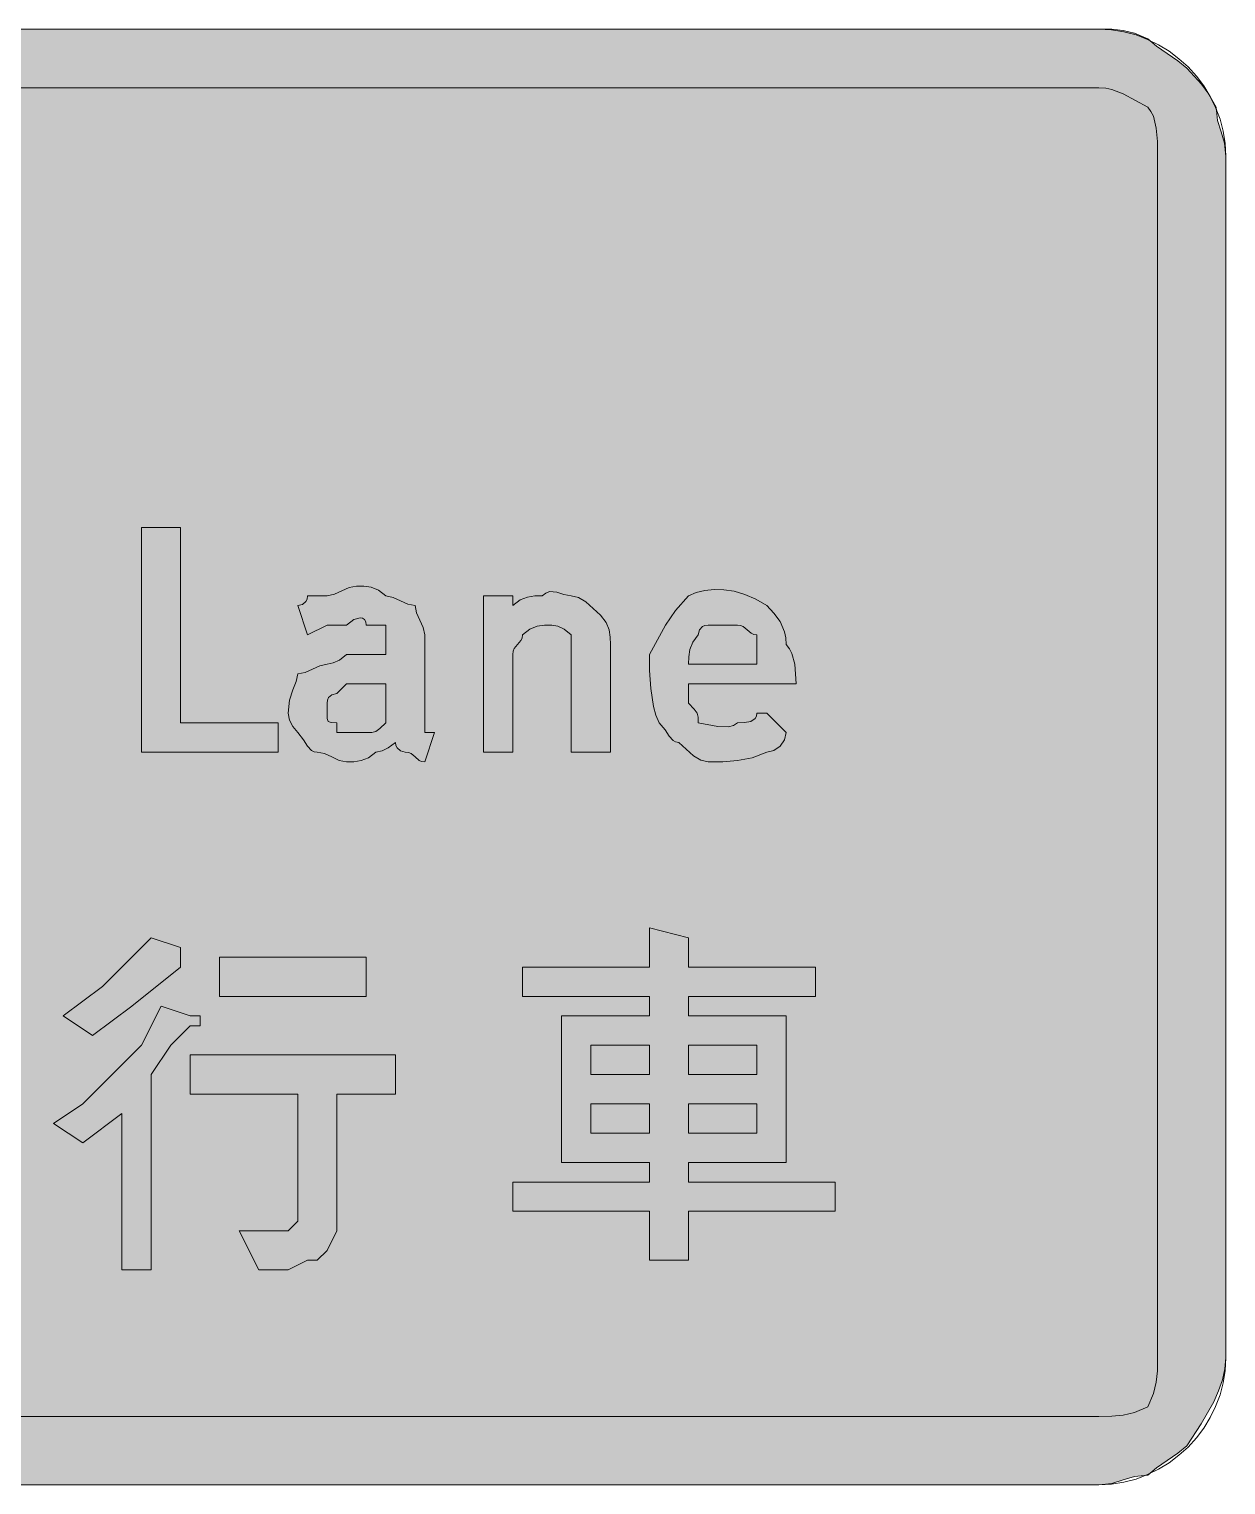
# Model space of a CAD drawing. Header units: metres. Extents: x 11 to 556, y 46 to 225.
# Drawn here: x 408.9 to 555.9, y 45.8 to 224.6 of the extents above; entities that cross this region are included whole.
import ezdxf

# ---------------------------------------------------------------- set-up
doc = ezdxf.new("R2010")
doc.units = ezdxf.units.M
for name, color, linetype, true_color in [('FILL_BLUE_0000FF', 7, 'Continuous', 0x0000ff), ('FILL_WHITE_FFFFFF', 7, 'Continuous', 0xffffff), ('STROKE_BLUE_0000FF', 7, 'Continuous', 0x0000ff)]:
    doc.layers.add(name, color=color, linetype=linetype, true_color=true_color)

msp = doc.modelspace()

# ---------------------------------------------------------------- hatches: boundary and pattern name
at = {"layer": 'FILL_BLUE_0000FF', "true_color": 0x0000ff}
h = msp.add_hatch(color=7, dxfattribs=at)
h.dxf.hatch_style = 1
h.paths.add_polyline_path([(540.27, 217.44), (541.12, 217.39), (541.88, 217.23), (543.27, 216.69), (546.27, 215.04), (546.67, 214.54), (546.96, 213.93), (547.32, 212.49), (547.45, 210.82), (547.47, 209.04), (547.47, 61.44), (547.45, 59.83), (547.32, 58.44), (546.96, 57.05), (546.27, 55.44), (544.66, 54.75), (543.27, 54.39), (541.88, 54.26), (540.27, 54.24), (25.47, 54.24), (23.07, 54.39), (21.76, 54.75), (21.17, 55.04), (20.67, 55.44), (19.02, 58.44), (18.48, 59.83), (18.32, 60.59), (18.27, 61.44), (18.27, 209.04), (18.48, 210.82), (19.02, 212.49), (19.79, 213.93), (20.67, 215.04), (21.76, 215.92), (23.07, 216.69), (24.38, 217.23), (25.47, 217.44), (540.27, 217.44)])
at = {"layer": 'FILL_WHITE_FFFFFF', "true_color": 0xffffff}
h = msp.add_hatch(color=7, dxfattribs=at)
h.dxf.hatch_style = 1
h.paths.add_polyline_path([(540.27, 224.64), (541.88, 224.62), (543.27, 224.49), (544.66, 224.13), (546.27, 223.44), (547.36, 222.54), (548.67, 221.64), (549.98, 220.74), (551.07, 219.84), (552.87, 217.89), (553.77, 216.63), (554.67, 215.04), (554.86, 213.43), (555.27, 212.04), (555.68, 210.65), (555.87, 209.04), (555.87, 61.44), (555.76, 60.09), (555.46, 58.74), (554.98, 57.39), (554.37, 56.04), (552.83, 53.34), (551.07, 50.64), (549.98, 49.74), (548.67, 48.84), (547.36, 47.94), (546.27, 47.04), (544.66, 46.85), (543.27, 46.44), (541.88, 46.03), (540.27, 45.84), (25.47, 45.84), (24.12, 45.9), (22.79, 46.08), (21.48, 46.41), (20.22, 46.89), (19.01, 47.54), (17.88, 48.37), (16.82, 49.4), (15.87, 50.64), (14.63, 51.99), (13.6, 53.34), (12.77, 54.69), (12.12, 56.04), (11.64, 57.39), (11.31, 58.74), (11.13, 60.09), (11.07, 61.44), (11.07, 209.04), (11.14, 210.6), (11.34, 212.12), (11.68, 213.6), (12.14, 215.02), (12.72, 216.38), (13.41, 217.67), (14.21, 218.87), (15.12, 219.99), (16.12, 221.01), (17.22, 221.92), (18.41, 222.71), (19.68, 223.38), (21.02, 223.92), (22.44, 224.31), (23.92, 224.56), (25.47, 224.64), (540.27, 224.64)])
h = msp.add_hatch(color=7, dxfattribs=at)
h.dxf.hatch_style = 1
h.paths.add_polyline_path([(422.67, 163.44), (427.47, 163.44), (427.47, 139.44), (439.47, 139.44), (439.47, 135.84), (422.67, 135.84), (422.67, 163.44)])
h = msp.add_hatch(color=7, dxfattribs=at)
h.dxf.hatch_style = 1
h.paths.add_polyline_path([(456.76, 134.83), (456.27, 135.24), (455.78, 135.65), (455.47, 135.79), (455.07, 135.84), (454.47, 135.99), (454.06, 136.35), (453.92, 136.64), (453.87, 137.04), (452.99, 136.35), (452.22, 135.99), (451.47, 135.84), (450.57, 135.15), (449.67, 134.79), (448.77, 134.66), (447.87, 134.64), (446.97, 134.83), (446.07, 135.24), (445.17, 135.65), (444.27, 135.84), (443.87, 135.89), (443.56, 136.05), (443.07, 136.59), (442.58, 137.36), (441.87, 138.24), (441.27, 138.99), (440.86, 139.76), (440.67, 140.64), (440.86, 142.23), (441.27, 143.49), (441.68, 144.52), (441.87, 145.44), (442.77, 145.63), (443.67, 146.04), (444.57, 146.45), (445.47, 146.64), (446.22, 146.79), (446.99, 147.15), (447.87, 147.84), (450.27, 147.84), (452.67, 147.84), (452.67, 149.04), (452.67, 150.24), (452.67, 151.44), (450.27, 151.44), (450.22, 151.83), (450.06, 152.11), (449.83, 152.28), (449.52, 152.34), (448.75, 152.11), (447.87, 151.44), (445.47, 151.44), (443.07, 150.24), (441.87, 153.84), (442.47, 153.99), (442.88, 154.35), (443.02, 154.64), (443.07, 155.04), (445.47, 155.04), (446.37, 155.23), (447.27, 155.64), (448.17, 156.05), (449.07, 156.24), (449.97, 156.22), (450.87, 156.09), (451.77, 155.73), (452.67, 155.04), (453.57, 154.85), (454.47, 154.44), (455.37, 154.03), (456.27, 153.84), (456.46, 152.94), (456.87, 152.04), (457.28, 151.14), (457.47, 150.24), (457.47, 146.64), (457.47, 139.44), (457.47, 138.24), (458.67, 138.24), (457.47, 134.64), (457.07, 134.69), (456.76, 134.83)])
h.paths.add_polyline_path([(450.98, 138.26), (451.47, 138.39), (451.96, 138.75), (452.67, 139.44), (452.67, 140.64), (452.67, 144.24), (450.27, 144.24), (447.87, 144.24), (446.67, 143.04), (446.07, 142.89), (445.66, 142.53), (445.52, 142.24), (445.47, 141.84), (445.47, 140.64), (445.49, 139.95), (445.62, 139.59), (445.98, 139.46), (446.67, 139.44), (446.67, 138.24), (447.87, 138.24), (450.27, 138.24), (450.98, 138.26)], flags=16)
h = msp.add_hatch(color=7, dxfattribs=at)
h.dxf.hatch_style = 1
h.paths.add_polyline_path([(490.47, 135.39), (488.67, 137.04), (488.27, 137.09), (487.96, 137.25), (487.47, 137.79), (486.98, 138.56), (486.27, 139.44), (485.87, 140.39), (485.58, 141.43), (485.22, 143.64), (485.09, 145.85), (485.07, 147.84), (487.02, 151.44), (488.28, 153.24), (489.87, 155.04), (490.82, 155.43), (491.88, 155.7), (493.01, 155.82), (494.22, 155.79), (495.48, 155.59), (496.79, 155.21), (498.12, 154.63), (499.47, 153.84), (500.35, 152.92), (501.12, 151.89), (501.66, 150.63), (501.82, 149.89), (501.87, 149.04), (502.27, 148.54), (502.56, 147.95), (502.92, 146.64), (503.07, 144.24), (489.87, 144.24), (489.87, 141.84), (490.56, 141.13), (490.92, 140.64), (491.05, 140.15), (491.07, 139.44), (493.47, 138.99), (494.78, 138.93), (495.37, 139.1), (495.87, 139.44), (496.75, 139.46), (497.52, 139.59), (498.06, 139.95), (498.22, 140.24), (498.27, 140.64), (499.47, 140.64), (501.87, 138.24), (501.66, 137.36), (501.12, 136.59), (500.35, 136.05), (499.47, 135.84), (497.67, 135.15), (495.87, 134.79), (494.07, 134.66), (492.27, 134.64), (491.37, 134.85), (490.47, 135.39)])
h.paths.add_polyline_path([(498.27, 150.24), (497.87, 150.29), (497.56, 150.43), (497.07, 150.84), (496.58, 151.25), (496.27, 151.39), (495.87, 151.44), (492.27, 151.44), (491.87, 151.39), (491.58, 151.25), (491.22, 150.84), (491.07, 150.24), (490.38, 149.34), (490.02, 148.44), (489.89, 147.54), (489.87, 146.64), (498.27, 146.64), (498.27, 150.24)], flags=16)
h = msp.add_hatch(color=7, dxfattribs=at)
h.dxf.hatch_style = 1
h.paths.add_polyline_path([(472.17, 151.42), (471.27, 151.29), (470.37, 150.93), (469.47, 150.24), (469.42, 149.84), (469.28, 149.53), (468.87, 149.04), (468.46, 148.55), (468.32, 148.24), (468.27, 147.84), (468.27, 135.84), (464.67, 135.84), (464.67, 155.04), (468.27, 155.04), (468.27, 153.84), (469.17, 154.53), (470.07, 154.89), (470.97, 155.02), (471.87, 155.04), (472.32, 155.38), (472.77, 155.55), (473.67, 155.49), (474.57, 155.21), (475.47, 155.04), (476.37, 154.83), (477.27, 154.29), (479.07, 152.64), (479.76, 151.74), (480.12, 150.84), (480.25, 149.94), (480.27, 149.04), (480.27, 135.84), (475.47, 135.84), (475.47, 147.84), (475.47, 150.24), (474.59, 150.93), (473.82, 151.29), (473.07, 151.44), (472.17, 151.42)])
h = msp.add_hatch(color=7, dxfattribs=at)
h.dxf.hatch_style = 1
h.paths.add_polyline_path([(421.47, 104.64), (416.67, 101.04), (413.07, 103.44), (417.87, 107.04), (423.87, 113.04), (427.47, 111.84), (427.47, 110.64), (427.47, 109.44), (421.47, 104.64)])
h = msp.add_hatch(color=7, dxfattribs=at)
h.dxf.hatch_style = 1
h.paths.add_polyline_path([(489.87, 109.44), (505.47, 109.44), (505.47, 105.84), (489.87, 105.84), (489.87, 103.44), (501.87, 103.44), (501.87, 85.44), (489.87, 85.44), (489.87, 83.04), (507.87, 83.04), (507.87, 79.44), (489.87, 79.44), (489.87, 73.44), (485.07, 73.44), (485.07, 79.44), (468.27, 79.44), (468.27, 83.04), (485.07, 83.04), (485.07, 85.44), (474.27, 85.44), (474.27, 103.44), (485.07, 103.44), (485.07, 105.84), (469.47, 105.84), (469.47, 109.44), (485.07, 109.44), (485.07, 114.24), (489.87, 113.04), (489.87, 111.84), (489.87, 109.44)])
h.paths.add_polyline_path([(485.07, 96.24), (485.07, 99.84), (477.87, 99.84), (477.87, 96.24), (485.07, 96.24)], flags=16)
h.paths.add_polyline_path([(477.87, 89.04), (485.07, 89.04), (485.07, 92.64), (477.87, 92.64), (477.87, 89.04)], flags=16)
h.paths.add_polyline_path([(489.87, 99.84), (489.87, 96.24), (498.27, 96.24), (498.27, 99.84), (489.87, 99.84)], flags=16)
h.paths.add_polyline_path([(498.27, 92.64), (489.87, 92.64), (489.87, 89.04), (498.27, 89.04), (498.27, 92.64)], flags=16)
h = msp.add_hatch(color=7, dxfattribs=at)
h.dxf.hatch_style = 1
h.paths.add_polyline_path([(450.27, 110.64), (450.27, 105.84), (432.27, 105.84), (432.27, 110.64), (450.27, 110.64)])
h = msp.add_hatch(color=7, dxfattribs=at)
h.dxf.hatch_style = 1
h.paths.add_polyline_path([(415.47, 92.64), (419.07, 96.24), (422.67, 99.84), (425.07, 104.64), (428.67, 103.44), (429.87, 103.44), (429.87, 102.24), (428.67, 102.24), (426.27, 99.84), (423.87, 96.24), (423.87, 72.24), (420.27, 72.24), (420.27, 91.44), (415.47, 87.84), (411.87, 90.24), (415.47, 92.64)])
h = msp.add_hatch(color=7, dxfattribs=at)
h.dxf.hatch_style = 1
h.paths.add_polyline_path([(428.67, 93.84), (428.67, 98.64), (453.87, 98.64), (453.87, 93.84), (446.67, 93.84), (446.67, 79.44), (446.67, 78.24), (446.67, 77.04), (445.47, 74.64), (444.27, 73.44), (443.07, 73.44), (440.67, 72.24), (439.47, 72.24), (437.07, 72.24), (434.67, 77.04), (439.47, 77.04), (440.67, 77.04), (441.87, 78.24), (441.87, 79.44), (441.87, 80.64), (441.87, 93.84), (428.67, 93.84)])

# ---------------------------------------------------------------- linework, layer by layer
at = {"layer": 'FILL_BLUE_0000FF', "lineweight": 0, "true_color": 0x0000ff}
msp.add_lwpolyline([(25.47, 217.44), (540.27, 217.44), (541.12, 217.39), (541.88, 217.23), (543.27, 216.69), (546.27, 215.04), (546.67, 214.54), (546.96, 213.93), (547.32, 212.49), (547.45, 210.82), (547.47, 209.04), (547.47, 61.44), (547.45, 59.83), (547.32, 58.44), (546.96, 57.05), (546.27, 55.44), (544.66, 54.75), (543.27, 54.39), (541.88, 54.26), (540.27, 54.24), (25.47, 54.24)], dxfattribs=at)
at = {"layer": 'FILL_WHITE_FFFFFF', "lineweight": 0, "true_color": 0xffffff}
msp.add_lwpolyline([(25.47, 224.64), (540.27, 224.64), (541.88, 224.62), (543.27, 224.49), (544.66, 224.13), (546.27, 223.44), (547.36, 222.54), (548.67, 221.64), (549.98, 220.74), (551.07, 219.84), (552.87, 217.89), (553.77, 216.63), (554.67, 215.04), (554.86, 213.43), (555.27, 212.04), (555.68, 210.65), (555.87, 209.04), (555.87, 61.44), (555.76, 60.09), (555.46, 58.74), (554.98, 57.39), (554.37, 56.04), (552.83, 53.34), (551.07, 50.64), (549.98, 49.74), (548.67, 48.84), (547.36, 47.94), (546.27, 47.04), (544.66, 46.85), (543.27, 46.44), (541.88, 46.03), (540.27, 45.84), (25.47, 45.84)], dxfattribs=at)
for points in [[(422.67, 163.44), (427.47, 163.44), (427.47, 139.44), (439.47, 139.44), (439.47, 135.84), (422.67, 135.84)], [(456.76, 134.83), (456.27, 135.24), (455.78, 135.65), (455.47, 135.79), (455.07, 135.84), (454.47, 135.99), (454.06, 136.35), (453.92, 136.64), (453.87, 137.04), (452.99, 136.35), (452.22, 135.99), (451.47, 135.84), (450.57, 135.15), (449.67, 134.79), (448.77, 134.66), (447.87, 134.64), (446.97, 134.83), (446.07, 135.24), (445.17, 135.65), (444.27, 135.84), (443.87, 135.89), (443.56, 136.05), (443.07, 136.59), (442.58, 137.36), (441.87, 138.24), (441.27, 138.99), (440.86, 139.76), (440.67, 140.64), (440.86, 142.23), (441.27, 143.49), (441.68, 144.52), (441.87, 145.44), (442.77, 145.63), (443.67, 146.04), (444.57, 146.45), (445.47, 146.64), (446.22, 146.79), (446.99, 147.15), (447.87, 147.84), (450.27, 147.84), (452.67, 147.84), (452.67, 149.04), (452.67, 150.24), (452.67, 151.44), (450.27, 151.44), (450.22, 151.83), (450.06, 152.11), (449.83, 152.28), (449.52, 152.34), (448.75, 152.11), (447.87, 151.44), (445.47, 151.44), (443.07, 150.24), (441.87, 153.84), (442.47, 153.99), (442.88, 154.35), (443.02, 154.64), (443.07, 155.04), (445.47, 155.04), (446.37, 155.23), (447.27, 155.64), (448.17, 156.05), (449.07, 156.24), (449.97, 156.22), (450.87, 156.09), (451.77, 155.73), (452.67, 155.04), (453.57, 154.85), (454.47, 154.44), (455.37, 154.03), (456.27, 153.84), (456.46, 152.94), (456.87, 152.04), (457.28, 151.14), (457.47, 150.24), (457.47, 146.64), (457.47, 139.44), (457.47, 138.24), (458.67, 138.24), (457.47, 134.64), (457.07, 134.69)], [(490.47, 135.39), (488.67, 137.04), (488.27, 137.09), (487.96, 137.25), (487.47, 137.79), (486.98, 138.56), (486.27, 139.44), (485.87, 140.39), (485.58, 141.43), (485.22, 143.64), (485.09, 145.85), (485.07, 147.84), (487.02, 151.44), (488.28, 153.24), (489.87, 155.04), (490.82, 155.43), (491.88, 155.7), (493.01, 155.82), (494.22, 155.79), (495.48, 155.59), (496.79, 155.21), (498.12, 154.63), (499.47, 153.84), (500.35, 152.92), (501.12, 151.89), (501.66, 150.63), (501.82, 149.89), (501.87, 149.04), (502.27, 148.54), (502.56, 147.95), (502.92, 146.64), (503.07, 144.24), (489.87, 144.24), (489.87, 141.84), (490.56, 141.13), (490.92, 140.64), (491.05, 140.15), (491.07, 139.44), (493.47, 138.99), (494.78, 138.93), (495.37, 139.1), (495.87, 139.44), (496.75, 139.46), (497.52, 139.59), (498.06, 139.95), (498.22, 140.24), (498.27, 140.64), (499.47, 140.64), (501.87, 138.24), (501.66, 137.36), (501.12, 136.59), (500.35, 136.05), (499.47, 135.84), (497.67, 135.15), (495.87, 134.79), (494.07, 134.66), (492.27, 134.64), (491.37, 134.85)], [(472.17, 151.42), (471.27, 151.29), (470.37, 150.93), (469.47, 150.24), (469.42, 149.84), (469.28, 149.53), (468.87, 149.04), (468.46, 148.55), (468.32, 148.24), (468.27, 147.84), (468.27, 135.84), (464.67, 135.84), (464.67, 155.04), (468.27, 155.04), (468.27, 153.84), (469.17, 154.53), (470.07, 154.89), (470.97, 155.02), (471.87, 155.04), (472.32, 155.38), (472.77, 155.55), (473.67, 155.49), (474.57, 155.21), (475.47, 155.04), (476.37, 154.83), (477.27, 154.29), (479.07, 152.64), (479.76, 151.74), (480.12, 150.84), (480.25, 149.94), (480.27, 149.04), (480.27, 135.84), (475.47, 135.84), (475.47, 147.84), (475.47, 150.24), (474.59, 150.93), (473.82, 151.29), (473.07, 151.44)], [(498.27, 150.24), (497.87, 150.29), (497.56, 150.43), (497.07, 150.84), (496.58, 151.25), (496.27, 151.39), (495.87, 151.44), (492.27, 151.44), (491.87, 151.39), (491.58, 151.25), (491.22, 150.84), (491.07, 150.24), (490.38, 149.34), (490.02, 148.44), (489.89, 147.54), (489.87, 146.64), (498.27, 146.64)], [(450.98, 138.26), (451.47, 138.39), (451.96, 138.75), (452.67, 139.44), (452.67, 140.64), (452.67, 144.24), (450.27, 144.24), (447.87, 144.24), (446.67, 143.04), (446.07, 142.89), (445.66, 142.53), (445.52, 142.24), (445.47, 141.84), (445.47, 140.64), (445.49, 139.95), (445.62, 139.59), (445.98, 139.46), (446.67, 139.44), (446.67, 138.24), (447.87, 138.24), (450.27, 138.24)], [(421.47, 104.64), (416.67, 101.04), (413.07, 103.44), (417.87, 107.04), (423.87, 113.04), (427.47, 111.84), (427.47, 110.64), (427.47, 109.44)], [(489.87, 109.44), (505.47, 109.44), (505.47, 105.84), (489.87, 105.84), (489.87, 103.44), (501.87, 103.44), (501.87, 85.44), (489.87, 85.44), (489.87, 83.04), (507.87, 83.04), (507.87, 79.44), (489.87, 79.44), (489.87, 73.44), (485.07, 73.44), (485.07, 79.44), (468.27, 79.44), (468.27, 83.04), (485.07, 83.04), (485.07, 85.44), (474.27, 85.44), (474.27, 103.44), (485.07, 103.44), (485.07, 105.84), (469.47, 105.84), (469.47, 109.44), (485.07, 109.44), (485.07, 114.24), (489.87, 113.04), (489.87, 111.84)], [(450.27, 110.64), (450.27, 105.84), (432.27, 105.84), (432.27, 110.64)], [(415.47, 92.64), (419.07, 96.24), (422.67, 99.84), (425.07, 104.64), (428.67, 103.44), (429.87, 103.44), (429.87, 102.24), (428.67, 102.24), (426.27, 99.84), (423.87, 96.24), (423.87, 72.24), (420.27, 72.24), (420.27, 91.44), (415.47, 87.84), (411.87, 90.24)], [(428.67, 93.84), (428.67, 98.64), (453.87, 98.64), (453.87, 93.84), (446.67, 93.84), (446.67, 79.44), (446.67, 78.24), (446.67, 77.04), (445.47, 74.64), (444.27, 73.44), (443.07, 73.44), (440.67, 72.24), (439.47, 72.24), (437.07, 72.24), (434.67, 77.04), (439.47, 77.04), (440.67, 77.04), (441.87, 78.24), (441.87, 79.44), (441.87, 80.64), (441.87, 93.84)], [(485.07, 96.24), (485.07, 99.84), (477.87, 99.84), (477.87, 96.24)], [(489.87, 99.84), (489.87, 96.24), (498.27, 96.24), (498.27, 99.84)], [(477.87, 89.04), (485.07, 89.04), (485.07, 92.64), (477.87, 92.64)], [(498.27, 92.64), (489.87, 92.64), (489.87, 89.04), (498.27, 89.04)]]:
    msp.add_lwpolyline(points, close=True, dxfattribs=at)
at = {"layer": 'STROKE_BLUE_0000FF', "lineweight": 0, "true_color": 0x0000ff}
msp.add_lwpolyline([(25.47, 224.64), (540.27, 224.64), (541.83, 224.56), (543.35, 224.31), (544.83, 223.92), (546.25, 223.38), (547.61, 222.71), (548.9, 221.92), (550.1, 221.01), (551.22, 219.99), (552.24, 218.87), (553.15, 217.67), (553.94, 216.38), (554.61, 215.02), (555.15, 213.6), (555.54, 212.12), (555.79, 210.6), (555.87, 209.04), (555.87, 61.44), (555.79, 59.88), (555.54, 58.36), (555.15, 56.88), (554.61, 55.46), (553.94, 54.1), (553.15, 52.81), (552.24, 51.61), (551.22, 50.49), (550.1, 49.47), (548.9, 48.56), (547.61, 47.77), (546.25, 47.1), (544.83, 46.56), (543.35, 46.17), (541.83, 45.92), (540.27, 45.84), (25.47, 45.84)], dxfattribs=at)

doc.saveas('drawing.dxf')
